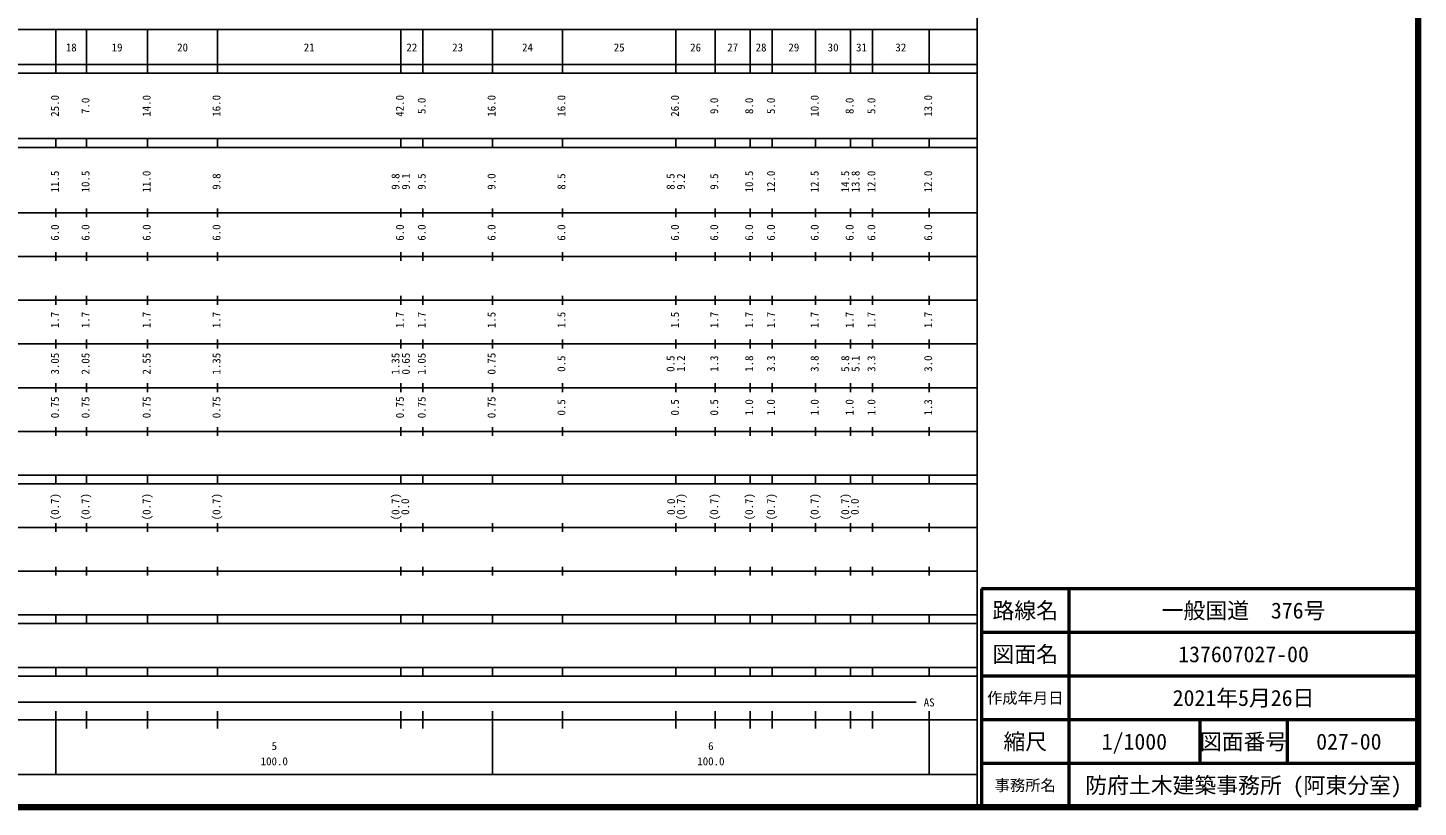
# Model space of a CAD drawing. Units: millimetres on the paper, enlarged 1000 times. Extents: x 40000 to 680000, y 20000 to 380000.
# Drawn here: x 361553 to 680000, y 20000 to 198357 of the extents above; entities that cross this region are included whole.
import ezdxf
from ezdxf.enums import TextEntityAlignment as Align

# ---------------------------------------------------------------- set-up
doc = ezdxf.new("R2010")
doc.units = ezdxf.units.MM
doc.header["$LTSCALE"] = 1000
for name, color, linetype, lineweight in [('M-TTL', 2, 'Continuous', 140), ('M-TTL-BAND', 7, 'Continuous', 25), ('M-TTL-FRAM', 2, 'Continuous', 50), ('M-TTL-LINE', 7, 'Continuous', 50)]:
    doc.layers.add(name, color=color, linetype=linetype, lineweight=lineweight)
doc.layers.add('M-TTL-TXT', color=7, linetype='Continuous')
doc.styles.add('ＭＳ ゴシック', font='')
doc.styles.get('ＭＳ ゴシック').set_extended_font_data('MS Gothic')

msp = doc.modelspace()

# ---------------------------------------------------------------- linework, layer by layer
at = {"layer": 'M-TTL'}
for p, q in [((680000, 20000), (680000, 380000)), ((40000, 20000), (680000, 20000))]:
    msp.add_line(p, q, dxfattribs=at)
at = {"layer": 'M-TTL-BAND'}
for p, q in [((579000, 20000), (579000, 370000)), ((68000, 198000), (579000, 198000)), ((368000, 188000), (368000, 198000)), ((375000, 188000), (375000, 198000)), ((389000, 188000), (389000, 198000)), ((405000, 188000), (405000, 198000)), ((447000, 188000), (447000, 198000)), ((452000, 188000), (452000, 198000)), ((468000, 188000), (468000, 198000)), ((484000, 188000), (484000, 198000)), ((510000, 188000), (510000, 198000)), ((519000, 188000), (519000, 198000)), ((527000, 188000), (527000, 198000)), ((532000, 188000), (532000, 198000)), ((542000, 188000), (542000, 198000)), ((550000, 188000), (550000, 198000)), ((555000, 188000), (555000, 198000)), ((568000, 188000), (568000, 198000)), ((40000, 190000), (579000, 190000)), ((40000, 188000), (579000, 188000)), ((40000, 173000), (579000, 173000)), ((368000, 171000), (368000, 173000)), ((375000, 171000), (375000, 173000)), ((389000, 171000), (389000, 173000)), ((405000, 171000), (405000, 173000)), ((447000, 171000), (447000, 173000)), ((452000, 171000), (452000, 173000)), ((468000, 171000), (468000, 173000)), ((484000, 171000), (484000, 173000)), ((510000, 171000), (510000, 173000)), ((519000, 171000), (519000, 173000)), ((527000, 171000), (527000, 173000)), ((532000, 171000), (532000, 173000)), ((542000, 171000), (542000, 173000)), ((550000, 171000), (550000, 173000)), ((555000, 171000), (555000, 173000)), ((568000, 171000), (568000, 173000)), ((40000, 171000), (579000, 171000)), ((368000, 155000), (368000, 157000)), ((375000, 155000), (375000, 157000)), ((389000, 155000), (389000, 157000)), ((405000, 155000), (405000, 157000)), ((447000, 155000), (447000, 157000)), ((452000, 155000), (452000, 157000)), ((468000, 155000), (468000, 157000)), ((484000, 155000), (484000, 157000)), ((510000, 155000), (510000, 157000)), ((519000, 155000), (519000, 157000)), ((527000, 155000), (527000, 157000)), ((532000, 155000), (532000, 157000)), ((542000, 155000), (542000, 157000)), ((550000, 155000), (550000, 157000)), ((555000, 155000), (555000, 157000)), ((568000, 155000), (568000, 157000)), ((40000, 156000), (579000, 156000)), ((368000, 145000), (368000, 147000)), ((375000, 145000), (375000, 147000)), ((389000, 145000), (389000, 147000)), ((405000, 145000), (405000, 147000)), ((447000, 145000), (447000, 147000)), ((452000, 145000), (452000, 147000)), ((468000, 145000), (468000, 147000)), ((484000, 145000), (484000, 147000)), ((510000, 145000), (510000, 147000)), ((519000, 145000), (519000, 147000)), ((527000, 145000), (527000, 147000)), ((532000, 145000), (532000, 147000)), ((542000, 145000), (542000, 147000)), ((550000, 145000), (550000, 147000)), ((555000, 145000), (555000, 147000)), ((568000, 145000), (568000, 147000)), ((46000, 146000), (579000, 146000)), ((368000, 135000), (368000, 137000)), ((375000, 135000), (375000, 137000)), ((389000, 135000), (389000, 137000)), ((405000, 135000), (405000, 137000)), ((447000, 135000), (447000, 137000)), ((452000, 135000), (452000, 137000)), ((468000, 135000), (468000, 137000)), ((484000, 135000), (484000, 137000)), ((510000, 135000), (510000, 137000)), ((519000, 135000), (519000, 137000)), ((527000, 135000), (527000, 137000)), ((532000, 135000), (532000, 137000)), ((542000, 135000), (542000, 137000)), ((550000, 135000), (550000, 137000)), ((555000, 135000), (555000, 137000)), ((568000, 135000), (568000, 137000)), ((52000, 136000), (579000, 136000)), ((46000, 126000), (579000, 126000)), ((368000, 125000), (368000, 127000)), ((375000, 125000), (375000, 127000)), ((389000, 125000), (389000, 127000)), ((405000, 125000), (405000, 127000)), ((447000, 125000), (447000, 127000)), ((452000, 125000), (452000, 127000)), ((468000, 125000), (468000, 127000)), ((484000, 125000), (484000, 127000)), ((510000, 125000), (510000, 127000)), ((519000, 125000), (519000, 127000)), ((527000, 125000), (527000, 127000)), ((532000, 125000), (532000, 127000)), ((542000, 125000), (542000, 127000)), ((550000, 125000), (550000, 127000)), ((555000, 125000), (555000, 127000)), ((568000, 125000), (568000, 127000)), ((52000, 116000), (579000, 116000)), ((368000, 115000), (368000, 117000)), ((375000, 115000), (375000, 117000)), ((389000, 115000), (389000, 117000)), ((405000, 115000), (405000, 117000)), ((447000, 115000), (447000, 117000)), ((452000, 115000), (452000, 117000)), ((468000, 115000), (468000, 117000)), ((484000, 115000), (484000, 117000)), ((510000, 115000), (510000, 117000)), ((519000, 115000), (519000, 117000)), ((527000, 115000), (527000, 117000)), ((532000, 115000), (532000, 117000)), ((542000, 115000), (542000, 117000)), ((550000, 115000), (550000, 117000)), ((555000, 115000), (555000, 117000)), ((568000, 115000), (568000, 117000)), ((46000, 106000), (579000, 106000)), ((368000, 105000), (368000, 107000)), ((375000, 105000), (375000, 107000)), ((389000, 105000), (389000, 107000)), ((405000, 105000), (405000, 107000)), ((447000, 105000), (447000, 107000)), ((452000, 105000), (452000, 107000)), ((468000, 105000), (468000, 107000)), ((484000, 105000), (484000, 107000)), ((510000, 105000), (510000, 107000)), ((519000, 105000), (519000, 107000)), ((527000, 105000), (527000, 107000)), ((532000, 105000), (532000, 107000)), ((542000, 105000), (542000, 107000)), ((550000, 105000), (550000, 107000)), ((555000, 105000), (555000, 107000)), ((568000, 105000), (568000, 107000)), ((40000, 96000), (579000, 96000)), ((368000, 94000), (368000, 96000)), ((375000, 94000), (375000, 96000)), ((389000, 94000), (389000, 96000)), ((405000, 94000), (405000, 96000)), ((447000, 94000), (447000, 96000)), ((452000, 94000), (452000, 96000)), ((468000, 94000), (468000, 96000)), ((484000, 94000), (484000, 96000)), ((510000, 94000), (510000, 96000)), ((519000, 94000), (519000, 96000)), ((527000, 94000), (527000, 96000)), ((532000, 94000), (532000, 96000)), ((542000, 94000), (542000, 96000)), ((550000, 94000), (550000, 96000)), ((555000, 94000), (555000, 96000)), ((568000, 94000), (568000, 96000)), ((40000, 94000), (579000, 94000)), ((49000, 84000), (579000, 84000)), ((368000, 83000), (368000, 85000)), ((375000, 83000), (375000, 85000)), ((389000, 83000), (389000, 85000)), ((405000, 83000), (405000, 85000)), ((447000, 83000), (447000, 85000)), ((452000, 83000), (452000, 85000)), ((468000, 83000), (468000, 85000)), ((484000, 83000), (484000, 85000)), ((510000, 83000), (510000, 85000)), ((519000, 83000), (519000, 85000)), ((527000, 83000), (527000, 85000)), ((532000, 83000), (532000, 85000)), ((542000, 83000), (542000, 85000)), ((550000, 83000), (550000, 85000)), ((555000, 83000), (555000, 85000)), ((568000, 83000), (568000, 85000)), ((40000, 74000), (579000, 74000)), ((368000, 73000), (368000, 75000)), ((375000, 73000), (375000, 75000)), ((389000, 73000), (389000, 75000)), ((405000, 73000), (405000, 75000)), ((447000, 73000), (447000, 75000)), ((452000, 73000), (452000, 75000)), ((468000, 73000), (468000, 75000)), ((484000, 73000), (484000, 75000)), ((510000, 73000), (510000, 75000)), ((519000, 73000), (519000, 75000)), ((527000, 73000), (527000, 75000)), ((532000, 73000), (532000, 75000)), ((542000, 73000), (542000, 75000)), ((550000, 73000), (550000, 75000)), ((555000, 73000), (555000, 75000)), ((568000, 73000), (568000, 75000)), ((40000, 64000), (579000, 64000)), ((368000, 62000), (368000, 64000)), ((375000, 62000), (375000, 64000)), ((389000, 62000), (389000, 64000)), ((405000, 62000), (405000, 64000)), ((447000, 62000), (447000, 64000)), ((452000, 62000), (452000, 64000)), ((468000, 62000), (468000, 64000)), ((484000, 62000), (484000, 64000)), ((510000, 62000), (510000, 64000)), ((519000, 62000), (519000, 64000)), ((527000, 62000), (527000, 64000)), ((532000, 62000), (532000, 64000)), ((542000, 62000), (542000, 64000)), ((550000, 62000), (550000, 64000)), ((555000, 62000), (555000, 64000)), ((568000, 62000), (568000, 64000)), ((40000, 62000), (579000, 62000)), ((40000, 52000), (579000, 52000)), ((368000, 50000), (368000, 52000)), ((375000, 50000), (375000, 52000)), ((389000, 50000), (389000, 52000)), ((405000, 50000), (405000, 52000)), ((447000, 50000), (447000, 52000)), ((452000, 50000), (452000, 52000)), ((468000, 50000), (468000, 52000)), ((484000, 50000), (484000, 52000)), ((510000, 50000), (510000, 52000)), ((519000, 50000), (519000, 52000)), ((527000, 50000), (527000, 52000)), ((532000, 50000), (532000, 52000)), ((542000, 50000), (542000, 52000)), ((550000, 50000), (550000, 52000)), ((555000, 50000), (555000, 52000)), ((568000, 50000), (568000, 52000)), ((40000, 50000), (579000, 50000)), ((71000, 44000), (565000, 44000)), ((368000, 27500), (368000, 42000)), ((375000, 38000), (375000, 42000)), ((389000, 38000), (389000, 42000)), ((405000, 38000), (405000, 42000)), ((447000, 38000), (447000, 42000)), ((452000, 38000), (452000, 42000)), ((468000, 27500), (468000, 42000)), ((484000, 38000), (484000, 42000)), ((510000, 38000), (510000, 42000)), ((519000, 38000), (519000, 42000)), ((527000, 38000), (527000, 42000)), ((532000, 38000), (532000, 42000)), ((542000, 38000), (542000, 42000)), ((550000, 38000), (550000, 42000)), ((555000, 38000), (555000, 42000)), ((568000, 27500), (568000, 42000)), ((40000, 40000), (579000, 40000)), ((68000, 27500), (579000, 27500))]:
    msp.add_line(p, q, dxfattribs=at)
at = {"layer": 'M-TTL-FRAM'}
for p, q in [((680000, 70000), (580000, 70000)), ((580000, 70000), (580000, 20000))]:
    msp.add_line(p, q, dxfattribs=at)
at = {"layer": 'M-TTL-LINE'}
for p, q in [((600000, 70000), (600000, 20000)), ((680000, 60000), (580000, 60000)), ((680000, 50000), (580000, 50000)), ((680000, 40000), (580000, 40000)), ((630000, 40000), (630000, 30000)), ((650000, 40000), (650000, 30000)), ((680000, 30000), (580000, 30000))]:
    msp.add_line(p, q, dxfattribs=at)

# ---------------------------------------------------------------- texts
at = {"layer": 'M-TTL-BAND', "style": 'ＭＳ ゴシック'}
for s, p in [('18', (371500, 192405)), ('19', (382000, 192405)), ('20', (397000, 192405)), ('21', (426000, 192405)), ('22', (449500, 192405)), ('23', (460000, 192405)), ('24', (476000, 192405)), ('25', (497000, 192405)), ('26', (514500, 192405)), ('27', (523000, 192405)), ('28', (529500, 192405)), ('29', (537000, 192405)), ('30', (546000, 192405)), ('31', (552500, 192405)), ('32', (561500, 192405)), ('AS', (568000, 42500)), ('5', (418000, 32523)), ('6', (518000, 32523)), ('100.0', (418000, 29033)), ('100.0', (518000, 29033))]:
    msp.add_text(s, height=1833, dxfattribs=at).set_placement(p, align=Align.BOTTOM_CENTER)
for s, p in [('25.0', (369223, 180500)), ('7.0', (376223, 180500)), ('14.0', (390223, 180500)), ('16.0', (406223, 180500)), ('42.0', (448223, 180500)), ('5.0', (453223, 180500)), ('16.0', (469223, 180500)), ('16.0', (485223, 180500)), ('26.0', (511223, 180500)), ('9.0', (520223, 180500)), ('8.0', (528223, 180500)), ('5.0', (533223, 180500)), ('10.0', (543223, 180500)), ('8.0', (551223, 180500)), ('5.0', (556223, 180500)), ('13.0', (569223, 180500)), ('11.5', (369223, 163174)), ('10.5', (376223, 163174)), ('11.0', (390223, 163174)), ('9.8', (406223, 163174)), ('9.8', (447223, 163174)), ('9.1', (449593, 163174)), ('9.5', (453223, 163174)), ('9.0', (469223, 163174)), ('8.5', (485223, 163174)), ('8.5', (510223, 163174)), ('9.2', (512593, 163174)), ('9.5', (520223, 163174)), ('10.5', (528223, 163174)), ('12.0', (533223, 163174)), ('12.5', (543223, 163174)), ('14.5', (550223, 163174)), ('13.8', (552593, 163174)), ('12.0', (556223, 163174)), ('12.0', (569223, 163174)), ('6.0', (369223, 151500)), ('6.0', (376223, 151500)), ('6.0', (390223, 151500)), ('6.0', (406223, 151500)), ('6.0', (448223, 151500)), ('6.0', (453223, 151500)), ('6.0', (469223, 151500)), ('6.0', (485223, 151500)), ('6.0', (511223, 151500)), ('6.0', (520223, 151500)), ('6.0', (528223, 151500)), ('6.0', (533223, 151500)), ('6.0', (543223, 151500)), ('6.0', (551223, 151500)), ('6.0', (556223, 151500)), ('6.0', (569223, 151500)), ('1.7', (369223, 131500)), ('1.7', (376223, 131500)), ('1.7', (390223, 131500)), ('1.7', (406223, 131500)), ('1.7', (448223, 131500)), ('1.7', (453223, 131500)), ('1.5', (469223, 131500)), ('1.5', (485223, 131500)), ('1.5', (511223, 131500)), ('1.7', (520223, 131500)), ('1.7', (528223, 131500)), ('1.7', (533223, 131500)), ('1.7', (543223, 131500)), ('1.7', (551223, 131500)), ('1.7', (556223, 131500)), ('1.7', (569223, 131500)), ('3.05', (369223, 121500)), ('2.05', (376223, 121500)), ('2.55', (390223, 121500)), ('1.35', (406223, 121500)), ('1.35', (447223, 121500)), ('0.65', (449593, 121500)), ('1.05', (453223, 121500)), ('0.75', (469223, 121500)), ('0.5', (485223, 121500)), ('0.5', (510223, 121500)), ('1.2', (512593, 121500)), ('1.3', (520223, 121500)), ('1.8', (528223, 121500)), ('3.3', (533223, 121500)), ('3.8', (543223, 121500)), ('5.8', (550223, 121500)), ('5.1', (552593, 121500)), ('3.3', (556223, 121500)), ('3.0', (569223, 121500)), ('0.75', (369223, 111500)), ('0.75', (376223, 111500)), ('0.75', (390223, 111500)), ('0.75', (406223, 111500)), ('0.75', (448223, 111500)), ('0.75', (453223, 111500)), ('0.75', (469223, 111500)), ('0.5', (485223, 111500)), ('0.5', (511223, 111500)), ('0.5', (520223, 111500)), ('1.0', (528223, 111500)), ('1.0', (533223, 111500)), ('1.0', (543223, 111500)), ('1.0', (551223, 111500)), ('1.0', (556223, 111500)), ('1.3', (569223, 111500)), ('(0.7)', (369223, 88764)), ('(0.7)', (376223, 88764)), ('(0.7)', (390223, 88764)), ('(0.7)', (406223, 88764)), ('(0.7)', (447223, 88764)), ('0.0', (449443, 88764)), ('0.0', (510347, 88764)), ('(0.7)', (512593, 88764)), ('(0.7)', (520223, 88764)), ('(0.7)', (528223, 88764)), ('(0.7)', (533223, 88764)), ('(0.7)', (543223, 88764)), ('(0.7)', (550223, 88764)), ('0.0', (552413, 88764))]:
    msp.add_text(s, height=1833, rotation=90, dxfattribs=at).set_placement(p, align=Align.BOTTOM_CENTER)
at = {"layer": 'M-TTL-TXT', "style": 'ＭＳ ゴシック'}
for s, height, p in [('路線名', 3666, (590000, 65000)), ('路線名', 3666, (590000, 65000)), ('一般国道\u3000376号', 3666, (640000, 65000)), ('図面名', 3666, (590000, 55000)), ('図面名', 3666, (590000, 55000)), ('137607027-00', 3666, (640000, 55000)), ('作成年月日', 2566, (590000, 45000)), ('作成年月日', 2566, (590000, 45000)), ('2021年5月26日', 3666, (640000, 45000)), ('縮尺', 3666, (590000, 35000)), ('縮尺', 3666, (590000, 35000)), ('1/1000', 3666, (615000, 35000)), ('図面番号', 3666, (640000, 35000)), ('図面番号', 3666, (640000, 35000)), ('027-00', 3666, (664125, 35000)), ('事務所名', 2566, (590000, 25000)), ('事務所名', 2566, (590000, 25000)), ('防府土木建築事務所 (阿東分室)', 3666, (640000, 25000))]:
    msp.add_text(s, height=height, dxfattribs=at).set_placement(p, align=Align.MIDDLE_CENTER)

doc.saveas('drawing.dxf')
